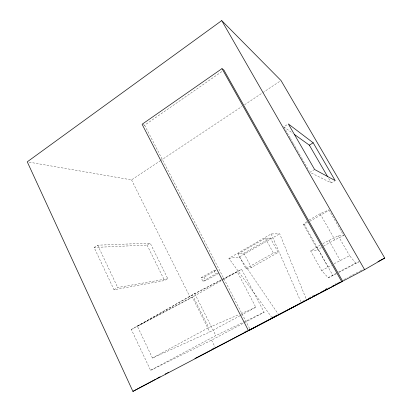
<?xml version="1.0" encoding="UTF-8"?>
<svg xmlns="http://www.w3.org/2000/svg" width="412" height="412" viewBox="0 0 412 412"><rect width="100%" height="100%" fill="white"/><g stroke="black" fill="none" stroke-linecap="round" stroke-linejoin="round"><path stroke-width="0.31" stroke-dasharray="2.06 1.54" d="M321.412 247.447L317.704 249.883L303.433 224.375L306.935 221.671M143.108 124.645L144.633 125.212L222.341 71.235M336.31 273.831L328.261 277.729L321.695 270.715L310.725 251.011L320.067 245.145M29.154 162.163L131.531 179.895L159.928 161.02M160.464 160.665L241.901 106.533M244.579 104.751L262.264 92.999M262.799 92.643L279.944 81.246M94.101 247.473L97.685 245.192L150.195 243.132L167.761 278.672L164.553 280.551L114.016 289.744L94.101 247.473L147.063 245.058L150.195 243.132M290.146 137.932L283.78 126.845L287.834 124.264M114.016 289.744L117.714 287.53L167.761 278.672M314.613 169.492L309.886 172.319L331.243 182.882L335.177 180.58M321.695 270.715L331.346 265.23M271.889 317.518L228.876 258.324L271.194 233.934L279.676 233.815L306.322 299.313M238.11 253.916L265.364 238.229L270.349 238.028L278.177 252.438L251.387 267.522L245.861 268.624L238.11 253.916L243.832 253.256L270.349 238.028M218.504 273.388L205.815 280.629L202.92 281.257L201.149 277.765L213.941 270.421L216.161 270.025M201.149 277.765L204.064 277.183L216.717 269.922M228.876 258.324L239.351 256.944L279.676 233.815M308.938 220.121L320.093 213.746L328.931 209.811M202.92 281.257L215.749 273.928L217.953 273.496M303.433 224.375L304.288 224.422L307.594 222.537M309.798 221.28L329.08 210.275M131.346 329.471L194.727 293.56L241.597 269.319L264.123 312.208L211.562 340.147L150.581 370.352L131.346 329.471L190.586 298.144L221.697 280.51M240.083 315.705L209.78 331.99L152.44 358.043L137.345 326.16L192.404 294.966L221.332 279.975M222.192 280.284L241.597 269.319M245.861 268.624L273.403 253.086L278.177 252.438M322.807 243.631L338.231 235.803L343.685 235.556L329.245 210.362M323.528 246.057L334.899 239.784L343.685 235.556M328.261 277.729L337.294 272.749M303.381 300.914L304.365 300.379M152.44 358.043L208.755 327.612L238.744 314.639M275.103 315.783L276.673 314.933M334.127 263.737L349.592 255.708L355.777 263.093L358.677 261.877M240.644 315.407L255.795 307.264L237.214 271.74L221.898 279.681M212.293 348.799L213.993 347.888M150.581 370.352L215.816 335.579L242.843 322.503M338.396 272.162L355.777 263.093M339.107 272.342L359.254 261.635M137.345 326.16L192.327 297.114L209.78 331.99M244.692 331.727L246.402 330.831M271.987 317.374L273.692 316.473M309.165 297.814L314.85 294.827M325.078 289.445L328.488 287.653M334.735 284.368L339.282 281.978M343.829 279.583L347.239 277.791M349.51 276.596L359.738 271.214M360.304 270.916L363.719 269.124M325.058 289.554L326.716 288.688M243.42 322.225L264.123 312.208M241.092 313.625L255.795 307.264M310.725 251.011L317.704 249.883M283.78 126.845L292.649 133.194M239.351 256.944L278.244 314.083M328.668 178.442L331.243 182.882M290.465 138.489L293.014 142.928M293.329 143.479L297.15 150.138M297.469 150.689L301.29 157.348M301.61 157.899L309.252 171.212M338.231 235.803L349.592 255.708M320.093 213.746L334.899 239.784M328.827 240.299L340.235 260.451M304.288 224.422L332.953 275.618M316.782 246.963L328.014 267.022M265.364 238.229L273.403 253.086M243.832 253.256L251.387 267.522M144.633 125.212L249.651 328.611M213.941 270.421L215.749 273.928M204.064 277.183L205.815 280.629M194.727 293.56L215.816 335.579M192.404 294.966L208.755 327.612M131.531 179.895L190.586 298.144M211.562 340.147L215.126 347.28M147.063 245.058L164.553 280.551M97.685 245.192L117.714 287.53M271.194 233.934L300.791 301.594"/><path stroke-width="0.62" d="M221.728 20.6L27.259 161.834L132.911 391.4L364.61 269.664L384.741 258.067L281.015 80.531L221.728 20.6L364.61 269.664M221.996 68.624L142.094 124.27L248.503 330.697L342.645 281.205L223.927 70.133L221.996 68.624L341.749 281.71M294.214 134.317L309.345 145.153L313.172 142.794L335.177 180.58L314.613 169.492L288.343 123.94L313.172 142.794M248.503 330.697L250.244 329.755M132.911 391.4L155.592 379.231M156.725 378.618L160.129 376.795M165.233 374.055L166.366 373.447M167.499 372.839L168.632 372.232M315.123 295.404L317.889 293.931M320.66 292.463L325.64 289.811M332.283 286.283L333.39 285.691M288.724 309.376L303.891 301.347M305.014 300.755L310.071 298.082M312.878 296.594L314.562 295.703M288.158 309.675L198.599 356.643M377.922 261.651L384.741 258.067M194.917 358.492L198.074 356.91M309.345 145.153L327.7 176.779"/></g></svg>
